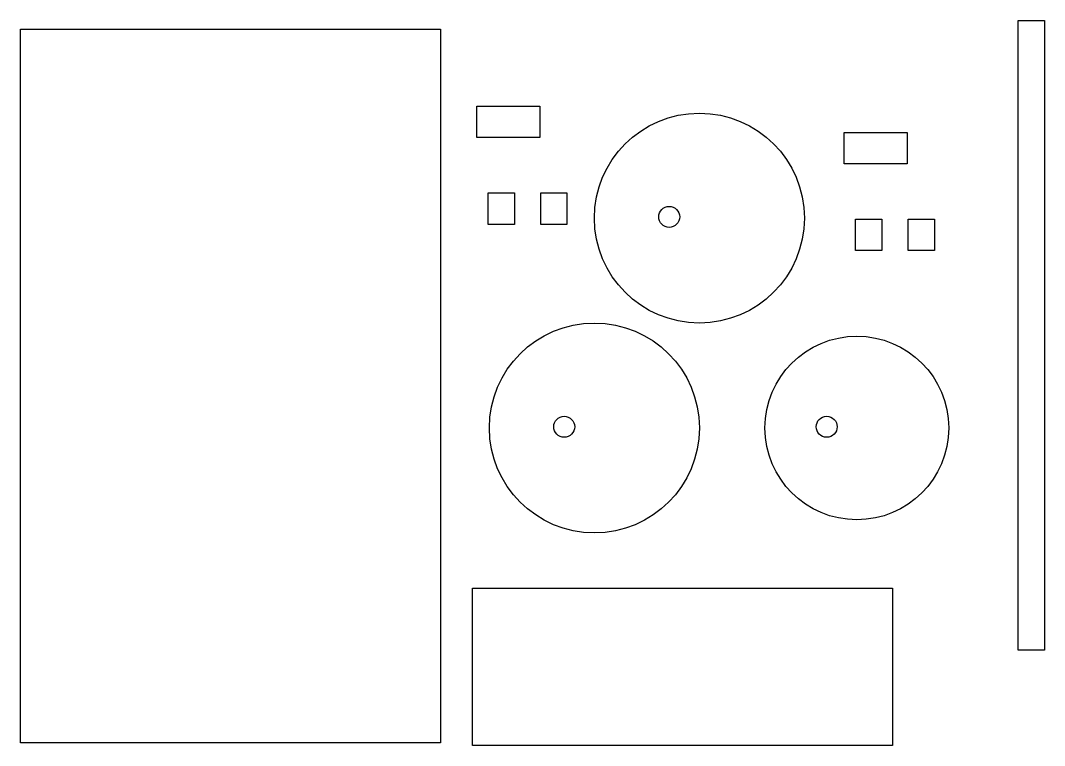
# Model space of a CAD drawing. Header units: millimetres. Extents: x -40 to 155, y -61 to 78.
import ezdxf

# ---------------------------------------------------------------- set-up
doc = ezdxf.new("R2010")
doc.units = ezdxf.units.MM
doc.layers.get('0').update_dxf_attribs({"linetype": 'CONTINUOUS'})

msp = doc.modelspace()

# ---------------------------------------------------------------- linework, layer by layer
for points in [[(150.07, 77.64), (155.07, 77.64), (155.07, -42.36), (150.07, -42.36)], [(40, -60), (-40, -60), (-40, 76), (40, 76)], [(46.91, 55.31), (46.91, 61.31), (58.91, 61.31), (58.91, 55.31)], [(46.91, 55.31), (46.91, 61.31), (58.91, 61.31), (58.91, 55.31)], [(116.91, 56.31), (128.91, 56.31), (128.91, 50.31), (116.91, 50.31)], [(128.91, 50.31), (116.91, 50.31), (116.91, 56.31), (128.91, 56.31)], [(54.09, 44.77), (54.09, 38.77), (49.09, 38.77), (49.09, 44.77)], [(54.09, 38.77), (49.09, 38.77), (49.09, 44.77), (54.09, 44.77)], [(59.09, 44.77), (64.09, 44.77), (64.09, 38.77), (59.09, 38.77)], [(59.09, 38.77), (59.09, 44.77), (64.09, 44.77), (64.09, 38.77)], [(119.09, 39.77), (124.09, 39.77), (124.09, 33.77), (119.09, 33.77)], [(124.09, 39.77), (124.09, 33.77), (119.09, 33.77), (119.09, 39.77)], [(134.09, 33.77), (129.09, 33.77), (129.09, 39.77), (134.09, 39.77)], [(134.09, 39.77), (134.09, 33.77), (129.09, 33.77), (129.09, 39.77)], [(46.13, -30.54), (126.13, -30.54), (126.13, -60.54), (46.13, -60.54)]]:
    msp.add_lwpolyline(points, close=True)
for centre, radius in [((89.32, 39.98), 20), ((83.57, 40.21), 2), ((69.32, -0.02), 20), ((119.32, -0.02), 17.5), ((63.57, 0.21), 2), ((113.57, 0.21), 2)]:
    msp.add_circle(centre, radius)

doc.saveas('drawing.dxf')
